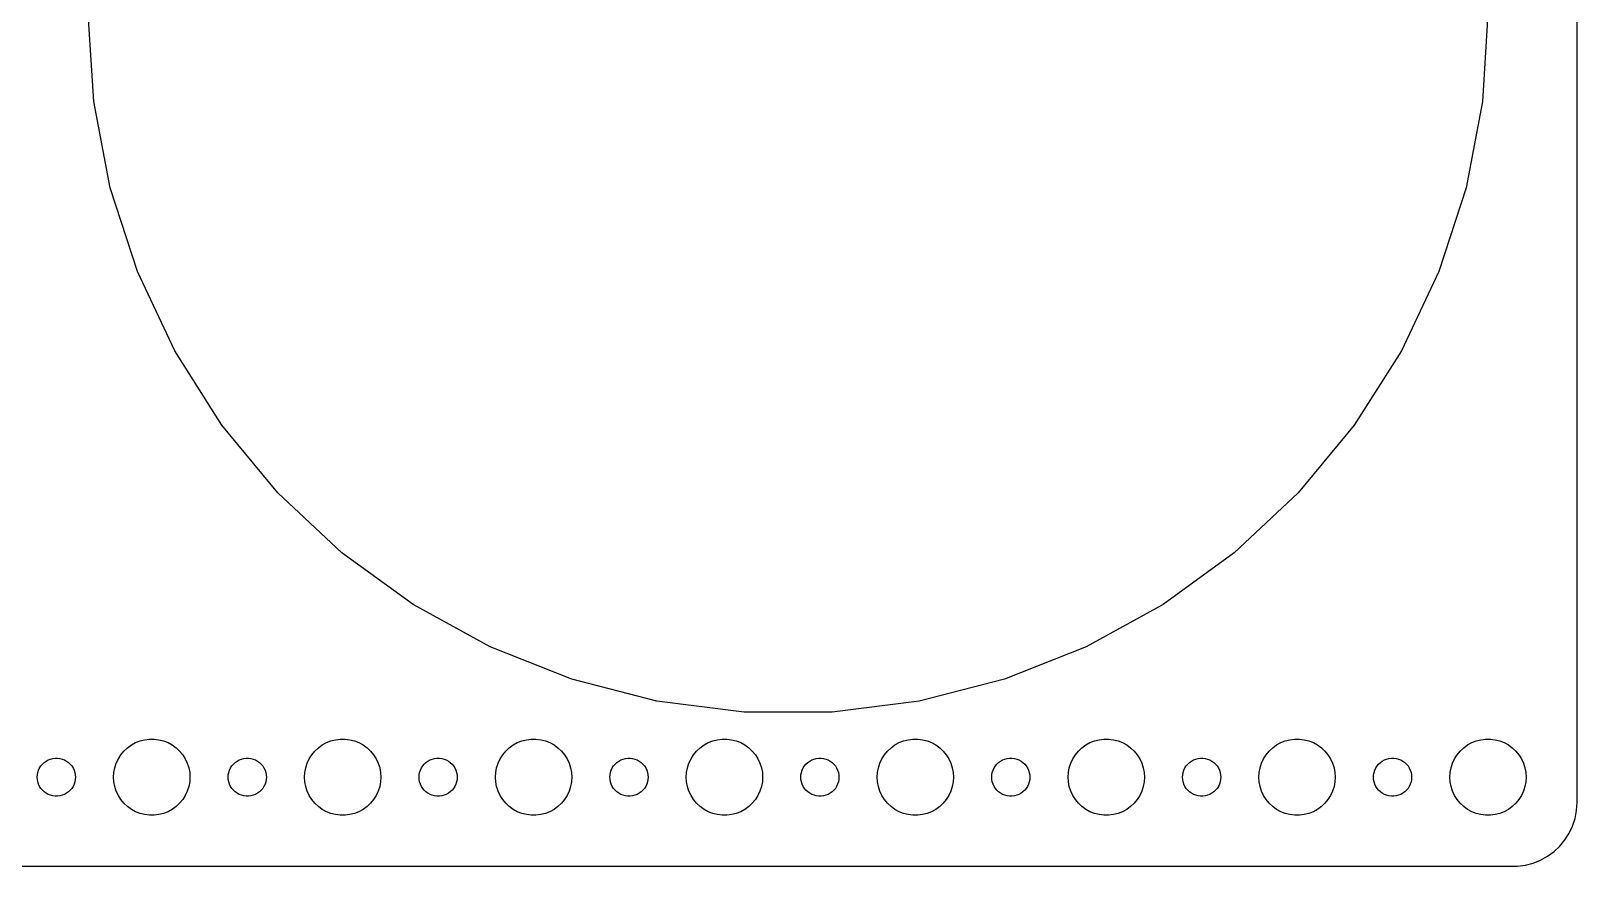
# Model space of a CAD drawing. Header units: metres. Extents: x -292 to 292, y -67 to 67.
# Drawn here: x 170.5 to 292, y -67 to -1.3 of the extents above; entities that cross this region are included whole.
import ezdxf

# ---------------------------------------------------------------- set-up
doc = ezdxf.new("R2010")
doc.units = ezdxf.units.M

msp = doc.modelspace()

# ---------------------------------------------------------------- linework, layer by layer
for p, q in [((292, -62), (292, 62)), ((175.434, -6.8933), (175, 0)), ((285, 0), (284.566, -6.8933)), ((176.728, -13.6779), (175.434, -6.8933)), ((284.566, -6.8933), (283.272, -13.6779)), ((178.862, -20.2468), (176.728, -13.6779)), ((283.272, -13.6779), (281.138, -20.2468)), ((181.803, -26.4964), (178.862, -20.2468)), ((281.138, -20.2468), (278.197, -26.4964)), ((185.504, -32.3282), (181.803, -26.4964)), ((278.197, -26.4964), (274.496, -32.3282)), ((189.907, -37.6501), (185.504, -32.3282)), ((274.496, -32.3282), (270.093, -37.6501)), ((194.942, -42.3782), (189.907, -37.6501)), ((270.093, -37.6501), (265.058, -42.3782)), ((200.53, -46.438), (194.942, -42.3782)), ((265.058, -42.3782), (259.47, -46.438)), ((206.582, -49.7655), (200.53, -46.438)), ((259.47, -46.438), (253.418, -49.7655)), ((213.004, -52.3081), (206.582, -49.7655)), ((253.418, -49.7655), (246.996, -52.3081)), ((219.694, -54.0258), (213.004, -52.3081)), ((246.996, -52.3081), (240.306, -54.0258)), ((226.547, -54.8915), (219.694, -54.0258)), ((240.306, -54.0258), (233.453, -54.8915)), ((233.453, -54.8915), (226.547, -54.8915)), ((179.073, -57.1468), (179.438, -57.0531)), ((179.438, -57.0531), (179.812, -57.0059)), ((179.812, -57.0059), (180.188, -57.0059)), ((180.188, -57.0059), (180.562, -57.0531)), ((180.562, -57.0531), (180.927, -57.1468)), ((194.073, -57.1468), (194.438, -57.0531)), ((194.438, -57.0531), (194.812, -57.0059)), ((194.812, -57.0059), (195.188, -57.0059)), ((195.188, -57.0059), (195.562, -57.0531)), ((195.562, -57.0531), (195.927, -57.1468)), ((209.073, -57.1468), (209.438, -57.0531)), ((209.438, -57.0531), (209.812, -57.0059)), ((209.812, -57.0059), (210.188, -57.0059)), ((210.188, -57.0059), (210.562, -57.0531)), ((210.562, -57.0531), (210.927, -57.1468)), ((224.073, -57.1468), (224.438, -57.0531)), ((224.438, -57.0531), (224.812, -57.0059)), ((224.812, -57.0059), (225.188, -57.0059)), ((225.188, -57.0059), (225.562, -57.0531)), ((225.562, -57.0531), (225.927, -57.1468)), ((239.073, -57.1468), (239.438, -57.0531)), ((239.438, -57.0531), (239.812, -57.0059)), ((239.812, -57.0059), (240.188, -57.0059)), ((240.188, -57.0059), (240.562, -57.0531)), ((240.562, -57.0531), (240.927, -57.1468)), ((254.073, -57.1468), (254.438, -57.0531)), ((254.438, -57.0531), (254.812, -57.0059)), ((254.812, -57.0059), (255.188, -57.0059)), ((255.188, -57.0059), (255.562, -57.0531)), ((255.562, -57.0531), (255.927, -57.1468)), ((269.073, -57.1468), (269.438, -57.0531)), ((269.438, -57.0531), (269.812, -57.0059)), ((269.812, -57.0059), (270.188, -57.0059)), ((270.188, -57.0059), (270.562, -57.0531)), ((270.562, -57.0531), (270.927, -57.1468)), ((284.073, -57.1468), (284.438, -57.0531)), ((284.438, -57.0531), (284.812, -57.0059)), ((284.812, -57.0059), (285.188, -57.0059)), ((285.188, -57.0059), (285.562, -57.0531)), ((285.562, -57.0531), (285.927, -57.1468)), ((177.371, -58.5547), (177.573, -58.2366)), ((177.573, -58.2366), (177.813, -57.9464)), ((177.813, -57.9464), (178.088, -57.6885)), ((178.088, -57.6885), (178.393, -57.467)), ((178.393, -57.467), (178.723, -57.2855)), ((178.723, -57.2855), (179.073, -57.1468)), ((180.927, -57.1468), (181.277, -57.2855)), ((181.277, -57.2855), (181.607, -57.467)), ((181.607, -57.467), (181.912, -57.6885)), ((181.912, -57.6885), (182.187, -57.9464)), ((182.187, -57.9464), (182.427, -58.2366)), ((182.427, -58.2366), (182.629, -58.5547)), ((192.371, -58.5547), (192.573, -58.2366)), ((192.573, -58.2366), (192.813, -57.9464)), ((192.813, -57.9464), (193.088, -57.6885)), ((193.088, -57.6885), (193.393, -57.467)), ((193.393, -57.467), (193.723, -57.2855)), ((193.723, -57.2855), (194.073, -57.1468)), ((195.927, -57.1468), (196.277, -57.2855)), ((196.277, -57.2855), (196.607, -57.467)), ((196.607, -57.467), (196.912, -57.6885)), ((196.912, -57.6885), (197.187, -57.9464)), ((197.187, -57.9464), (197.427, -58.2366)), ((197.427, -58.2366), (197.629, -58.5547)), ((207.371, -58.5547), (207.573, -58.2366)), ((207.573, -58.2366), (207.813, -57.9464)), ((207.813, -57.9464), (208.088, -57.6885)), ((208.088, -57.6885), (208.393, -57.467)), ((208.393, -57.467), (208.723, -57.2855)), ((208.723, -57.2855), (209.073, -57.1468)), ((210.927, -57.1468), (211.277, -57.2855)), ((211.277, -57.2855), (211.607, -57.467)), ((211.607, -57.467), (211.912, -57.6885)), ((211.912, -57.6885), (212.187, -57.9464)), ((212.187, -57.9464), (212.427, -58.2366)), ((212.427, -58.2366), (212.629, -58.5547)), ((222.371, -58.5547), (222.573, -58.2366)), ((222.573, -58.2366), (222.813, -57.9464)), ((222.813, -57.9464), (223.088, -57.6885)), ((223.088, -57.6885), (223.393, -57.467)), ((223.393, -57.467), (223.723, -57.2855)), ((223.723, -57.2855), (224.073, -57.1468)), ((225.927, -57.1468), (226.277, -57.2855)), ((226.277, -57.2855), (226.607, -57.467)), ((226.607, -57.467), (226.912, -57.6885)), ((226.912, -57.6885), (227.187, -57.9464)), ((227.187, -57.9464), (227.427, -58.2366)), ((227.427, -58.2366), (227.629, -58.5547)), ((237.371, -58.5547), (237.573, -58.2366)), ((237.573, -58.2366), (237.813, -57.9464)), ((237.813, -57.9464), (238.088, -57.6885)), ((238.088, -57.6885), (238.393, -57.467)), ((238.393, -57.467), (238.723, -57.2855)), ((238.723, -57.2855), (239.073, -57.1468)), ((240.927, -57.1468), (241.277, -57.2855)), ((241.277, -57.2855), (241.607, -57.467)), ((241.607, -57.467), (241.912, -57.6885)), ((241.912, -57.6885), (242.187, -57.9464)), ((242.187, -57.9464), (242.427, -58.2366)), ((242.427, -58.2366), (242.629, -58.5547)), ((252.371, -58.5547), (252.573, -58.2366)), ((252.573, -58.2366), (252.813, -57.9464)), ((252.813, -57.9464), (253.088, -57.6885)), ((253.088, -57.6885), (253.393, -57.467)), ((253.393, -57.467), (253.723, -57.2855)), ((253.723, -57.2855), (254.073, -57.1468)), ((255.927, -57.1468), (256.277, -57.2855)), ((256.277, -57.2855), (256.607, -57.467)), ((256.607, -57.467), (256.912, -57.6885)), ((256.912, -57.6885), (257.187, -57.9464)), ((257.187, -57.9464), (257.427, -58.2366)), ((257.427, -58.2366), (257.629, -58.5547)), ((267.371, -58.5547), (267.573, -58.2366)), ((267.573, -58.2366), (267.813, -57.9464)), ((267.813, -57.9464), (268.088, -57.6885)), ((268.088, -57.6885), (268.393, -57.467)), ((268.393, -57.467), (268.723, -57.2855)), ((268.723, -57.2855), (269.073, -57.1468)), ((270.927, -57.1468), (271.277, -57.2855)), ((271.277, -57.2855), (271.607, -57.467)), ((271.607, -57.467), (271.912, -57.6885)), ((271.912, -57.6885), (272.187, -57.9464)), ((272.187, -57.9464), (272.427, -58.2366)), ((272.427, -58.2366), (272.629, -58.5547)), ((282.371, -58.5547), (282.573, -58.2366)), ((282.573, -58.2366), (282.813, -57.9464)), ((282.813, -57.9464), (283.088, -57.6885)), ((283.088, -57.6885), (283.393, -57.467)), ((283.393, -57.467), (283.723, -57.2855)), ((283.723, -57.2855), (284.073, -57.1468)), ((285.927, -57.1468), (286.277, -57.2855)), ((286.277, -57.2855), (286.607, -57.467)), ((286.607, -57.467), (286.912, -57.6885)), ((286.912, -57.6885), (287.187, -57.9464)), ((287.187, -57.9464), (287.427, -58.2366)), ((287.427, -58.2366), (287.629, -58.5547)), ((171.047, -59.627), (171.105, -59.4478)), ((171.105, -59.4478), (171.186, -59.2774)), ((171.186, -59.2774), (171.286, -59.1183)), ((171.286, -59.1183), (171.407, -58.9732)), ((171.407, -58.9732), (171.544, -58.8442)), ((171.544, -58.8442), (171.696, -58.7335)), ((171.696, -58.7335), (171.861, -58.6428)), ((171.861, -58.6428), (172.036, -58.5734)), ((172.036, -58.5734), (172.219, -58.5266)), ((172.219, -58.5266), (172.406, -58.503)), ((172.406, -58.503), (172.594, -58.503)), ((172.594, -58.503), (172.781, -58.5266)), ((172.781, -58.5266), (172.964, -58.5734)), ((172.964, -58.5734), (173.139, -58.6428)), ((173.139, -58.6428), (173.304, -58.7335)), ((173.304, -58.7335), (173.456, -58.8442)), ((173.456, -58.8442), (173.593, -58.9732)), ((173.593, -58.9732), (173.714, -59.1183)), ((173.714, -59.1183), (173.814, -59.2774)), ((173.814, -59.2774), (173.895, -59.4478)), ((173.895, -59.4478), (173.953, -59.627)), ((177.024, -59.624), (177.094, -59.2539)), ((177.094, -59.2539), (177.211, -58.8956)), ((177.211, -58.8956), (177.371, -58.5547)), ((182.629, -58.5547), (182.789, -58.8956)), ((182.789, -58.8956), (182.906, -59.2539)), ((182.906, -59.2539), (182.976, -59.624)), ((186.047, -59.627), (186.105, -59.4478)), ((186.105, -59.4478), (186.186, -59.2774)), ((186.186, -59.2774), (186.286, -59.1183)), ((186.286, -59.1183), (186.407, -58.9732)), ((186.407, -58.9732), (186.544, -58.8442)), ((186.544, -58.8442), (186.696, -58.7335)), ((186.696, -58.7335), (186.861, -58.6428)), ((186.861, -58.6428), (187.036, -58.5734)), ((187.036, -58.5734), (187.219, -58.5266)), ((187.219, -58.5266), (187.406, -58.503)), ((187.406, -58.503), (187.594, -58.503)), ((187.594, -58.503), (187.781, -58.5266)), ((187.781, -58.5266), (187.964, -58.5734)), ((187.964, -58.5734), (188.139, -58.6428)), ((188.139, -58.6428), (188.304, -58.7335)), ((188.304, -58.7335), (188.456, -58.8442)), ((188.456, -58.8442), (188.593, -58.9732)), ((188.593, -58.9732), (188.714, -59.1183)), ((188.714, -59.1183), (188.814, -59.2774)), ((188.814, -59.2774), (188.895, -59.4478)), ((188.895, -59.4478), (188.953, -59.627)), ((192.024, -59.624), (192.094, -59.2539)), ((192.094, -59.2539), (192.211, -58.8956)), ((192.211, -58.8956), (192.371, -58.5547)), ((197.629, -58.5547), (197.789, -58.8956)), ((197.789, -58.8956), (197.906, -59.2539)), ((197.906, -59.2539), (197.976, -59.624)), ((201.047, -59.627), (201.105, -59.4478)), ((201.105, -59.4478), (201.186, -59.2774)), ((201.186, -59.2774), (201.286, -59.1183)), ((201.286, -59.1183), (201.407, -58.9732)), ((201.407, -58.9732), (201.544, -58.8442)), ((201.544, -58.8442), (201.696, -58.7335)), ((201.696, -58.7335), (201.861, -58.6428)), ((201.861, -58.6428), (202.036, -58.5734)), ((202.036, -58.5734), (202.219, -58.5266)), ((202.219, -58.5266), (202.406, -58.503)), ((202.406, -58.503), (202.594, -58.503)), ((202.594, -58.503), (202.781, -58.5266)), ((202.781, -58.5266), (202.964, -58.5734)), ((202.964, -58.5734), (203.139, -58.6428)), ((203.139, -58.6428), (203.304, -58.7335)), ((203.304, -58.7335), (203.456, -58.8442)), ((203.456, -58.8442), (203.593, -58.9732)), ((203.593, -58.9732), (203.714, -59.1183)), ((203.714, -59.1183), (203.814, -59.2774)), ((203.814, -59.2774), (203.895, -59.4478)), ((203.895, -59.4478), (203.953, -59.627)), ((207.024, -59.624), (207.094, -59.2539)), ((207.094, -59.2539), (207.211, -58.8956)), ((207.211, -58.8956), (207.371, -58.5547)), ((212.629, -58.5547), (212.789, -58.8956)), ((212.789, -58.8956), (212.906, -59.2539)), ((212.906, -59.2539), (212.976, -59.624)), ((216.047, -59.627), (216.105, -59.4478)), ((216.105, -59.4478), (216.186, -59.2774)), ((216.186, -59.2774), (216.286, -59.1183)), ((216.286, -59.1183), (216.407, -58.9732)), ((216.407, -58.9732), (216.544, -58.8442)), ((216.544, -58.8442), (216.696, -58.7335)), ((216.696, -58.7335), (216.861, -58.6428)), ((216.861, -58.6428), (217.036, -58.5734)), ((217.036, -58.5734), (217.219, -58.5266)), ((217.219, -58.5266), (217.406, -58.503)), ((217.406, -58.503), (217.594, -58.503)), ((217.594, -58.503), (217.781, -58.5266)), ((217.781, -58.5266), (217.964, -58.5734)), ((217.964, -58.5734), (218.139, -58.6428)), ((218.139, -58.6428), (218.304, -58.7335)), ((218.304, -58.7335), (218.456, -58.8442)), ((218.456, -58.8442), (218.593, -58.9732)), ((218.593, -58.9732), (218.714, -59.1183)), ((218.714, -59.1183), (218.814, -59.2774)), ((218.814, -59.2774), (218.895, -59.4478)), ((218.895, -59.4478), (218.953, -59.627)), ((222.024, -59.624), (222.094, -59.2539)), ((222.094, -59.2539), (222.211, -58.8956)), ((222.211, -58.8956), (222.371, -58.5547)), ((227.629, -58.5547), (227.789, -58.8956)), ((227.789, -58.8956), (227.906, -59.2539)), ((227.906, -59.2539), (227.976, -59.624)), ((231.047, -59.627), (231.105, -59.4478)), ((231.105, -59.4478), (231.186, -59.2774)), ((231.186, -59.2774), (231.286, -59.1183)), ((231.286, -59.1183), (231.407, -58.9732)), ((231.407, -58.9732), (231.544, -58.8442)), ((231.544, -58.8442), (231.696, -58.7335)), ((231.696, -58.7335), (231.861, -58.6428)), ((231.861, -58.6428), (232.036, -58.5734)), ((232.036, -58.5734), (232.219, -58.5266)), ((232.219, -58.5266), (232.406, -58.503)), ((232.406, -58.503), (232.594, -58.503)), ((232.594, -58.503), (232.781, -58.5266)), ((232.781, -58.5266), (232.964, -58.5734)), ((232.964, -58.5734), (233.139, -58.6428)), ((233.139, -58.6428), (233.304, -58.7335)), ((233.304, -58.7335), (233.456, -58.8442)), ((233.456, -58.8442), (233.593, -58.9732)), ((233.593, -58.9732), (233.714, -59.1183)), ((233.714, -59.1183), (233.814, -59.2774)), ((233.814, -59.2774), (233.895, -59.4478)), ((233.895, -59.4478), (233.953, -59.627)), ((237.024, -59.624), (237.094, -59.2539)), ((237.094, -59.2539), (237.211, -58.8956)), ((237.211, -58.8956), (237.371, -58.5547)), ((242.629, -58.5547), (242.789, -58.8956)), ((242.789, -58.8956), (242.906, -59.2539)), ((242.906, -59.2539), (242.976, -59.624)), ((246.047, -59.627), (246.105, -59.4478)), ((246.105, -59.4478), (246.186, -59.2774)), ((246.186, -59.2774), (246.286, -59.1183)), ((246.286, -59.1183), (246.407, -58.9732)), ((246.407, -58.9732), (246.544, -58.8442)), ((246.544, -58.8442), (246.696, -58.7335)), ((246.696, -58.7335), (246.861, -58.6428)), ((246.861, -58.6428), (247.036, -58.5734)), ((247.036, -58.5734), (247.219, -58.5266)), ((247.219, -58.5266), (247.406, -58.503)), ((247.406, -58.503), (247.594, -58.503)), ((247.594, -58.503), (247.781, -58.5266)), ((247.781, -58.5266), (247.964, -58.5734)), ((247.964, -58.5734), (248.139, -58.6428)), ((248.139, -58.6428), (248.304, -58.7335)), ((248.304, -58.7335), (248.456, -58.8442)), ((248.456, -58.8442), (248.593, -58.9732)), ((248.593, -58.9732), (248.714, -59.1183)), ((248.714, -59.1183), (248.814, -59.2774)), ((248.814, -59.2774), (248.895, -59.4478)), ((248.895, -59.4478), (248.953, -59.627)), ((252.024, -59.624), (252.094, -59.2539)), ((252.094, -59.2539), (252.211, -58.8956)), ((252.211, -58.8956), (252.371, -58.5547)), ((257.629, -58.5547), (257.789, -58.8956)), ((257.789, -58.8956), (257.906, -59.2539)), ((257.906, -59.2539), (257.976, -59.624)), ((261.047, -59.627), (261.105, -59.4478)), ((261.105, -59.4478), (261.186, -59.2774)), ((261.186, -59.2774), (261.286, -59.1183)), ((261.286, -59.1183), (261.407, -58.9732)), ((261.407, -58.9732), (261.544, -58.8442)), ((261.544, -58.8442), (261.696, -58.7335)), ((261.696, -58.7335), (261.861, -58.6428)), ((261.861, -58.6428), (262.036, -58.5734)), ((262.036, -58.5734), (262.219, -58.5266)), ((262.219, -58.5266), (262.406, -58.503)), ((262.406, -58.503), (262.594, -58.503)), ((262.594, -58.503), (262.781, -58.5266)), ((262.781, -58.5266), (262.964, -58.5734)), ((262.964, -58.5734), (263.139, -58.6428)), ((263.139, -58.6428), (263.304, -58.7335)), ((263.304, -58.7335), (263.456, -58.8442)), ((263.456, -58.8442), (263.593, -58.9732)), ((263.593, -58.9732), (263.714, -59.1183)), ((263.714, -59.1183), (263.814, -59.2774)), ((263.814, -59.2774), (263.895, -59.4478)), ((263.895, -59.4478), (263.953, -59.627)), ((267.024, -59.624), (267.094, -59.2539)), ((267.094, -59.2539), (267.211, -58.8956)), ((267.211, -58.8956), (267.371, -58.5547)), ((272.629, -58.5547), (272.789, -58.8956)), ((272.789, -58.8956), (272.906, -59.2539)), ((272.906, -59.2539), (272.976, -59.624)), ((276.047, -59.627), (276.105, -59.4478)), ((276.105, -59.4478), (276.186, -59.2774)), ((276.186, -59.2774), (276.286, -59.1183)), ((276.286, -59.1183), (276.407, -58.9732)), ((276.407, -58.9732), (276.544, -58.8442)), ((276.544, -58.8442), (276.696, -58.7335)), ((276.696, -58.7335), (276.861, -58.6428)), ((276.861, -58.6428), (277.036, -58.5734)), ((277.036, -58.5734), (277.219, -58.5266)), ((277.219, -58.5266), (277.406, -58.503)), ((277.406, -58.503), (277.594, -58.503)), ((277.594, -58.503), (277.781, -58.5266)), ((277.781, -58.5266), (277.964, -58.5734)), ((277.964, -58.5734), (278.139, -58.6428)), ((278.139, -58.6428), (278.304, -58.7335)), ((278.304, -58.7335), (278.456, -58.8442)), ((278.456, -58.8442), (278.593, -58.9732)), ((278.593, -58.9732), (278.714, -59.1183)), ((278.714, -59.1183), (278.814, -59.2774)), ((278.814, -59.2774), (278.895, -59.4478)), ((278.895, -59.4478), (278.953, -59.627)), ((282.024, -59.624), (282.094, -59.2539)), ((282.094, -59.2539), (282.211, -58.8956)), ((282.211, -58.8956), (282.371, -58.5547)), ((287.629, -58.5547), (287.789, -58.8956)), ((287.789, -58.8956), (287.906, -59.2539)), ((287.906, -59.2539), (287.976, -59.624)), ((171, -60), (171.012, -59.812)), ((171.012, -60.188), (171, -60)), ((171.012, -59.812), (171.047, -59.627)), ((171.047, -60.373), (171.012, -60.188)), ((171.105, -60.5522), (171.047, -60.373)), ((171.186, -60.7226), (171.105, -60.5522)), ((171.286, -60.8817), (171.186, -60.7226)), ((173.814, -60.7226), (173.714, -60.8817)), ((173.895, -60.5522), (173.814, -60.7226)), ((173.953, -60.373), (173.895, -60.5522)), ((173.953, -59.627), (173.988, -59.812)), ((173.988, -60.188), (173.953, -60.373)), ((173.988, -59.812), (174, -60)), ((174, -60), (173.988, -60.188)), ((177, -60), (177.024, -59.624)), ((177.024, -60.376), (177, -60)), ((177.094, -60.7461), (177.024, -60.376)), ((177.211, -61.1044), (177.094, -60.7461)), ((182.906, -60.7461), (182.789, -61.1044)), ((182.976, -60.376), (182.906, -60.7461)), ((182.976, -59.624), (183, -60)), ((183, -60), (182.976, -60.376)), ((186, -60), (186.012, -59.812)), ((186.012, -60.188), (186, -60)), ((186.012, -59.812), (186.047, -59.627)), ((186.047, -60.373), (186.012, -60.188)), ((186.105, -60.5522), (186.047, -60.373)), ((186.186, -60.7226), (186.105, -60.5522)), ((186.286, -60.8817), (186.186, -60.7226)), ((188.814, -60.7226), (188.714, -60.8817)), ((188.895, -60.5522), (188.814, -60.7226)), ((188.953, -60.373), (188.895, -60.5522)), ((188.953, -59.627), (188.988, -59.812)), ((188.988, -60.188), (188.953, -60.373)), ((188.988, -59.812), (189, -60)), ((189, -60), (188.988, -60.188)), ((192, -60), (192.024, -59.624)), ((192.024, -60.376), (192, -60)), ((192.094, -60.7461), (192.024, -60.376)), ((192.211, -61.1044), (192.094, -60.7461)), ((197.906, -60.7461), (197.789, -61.1044)), ((197.976, -60.376), (197.906, -60.7461)), ((197.976, -59.624), (198, -60)), ((198, -60), (197.976, -60.376)), ((201, -60), (201.012, -59.812)), ((201.012, -60.188), (201, -60)), ((201.012, -59.812), (201.047, -59.627)), ((201.047, -60.373), (201.012, -60.188)), ((201.105, -60.5522), (201.047, -60.373)), ((201.186, -60.7226), (201.105, -60.5522)), ((201.286, -60.8817), (201.186, -60.7226)), ((203.814, -60.7226), (203.714, -60.8817)), ((203.895, -60.5522), (203.814, -60.7226)), ((203.953, -60.373), (203.895, -60.5522)), ((203.953, -59.627), (203.988, -59.812)), ((203.988, -60.188), (203.953, -60.373)), ((203.988, -59.812), (204, -60)), ((204, -60), (203.988, -60.188)), ((207, -60), (207.024, -59.624)), ((207.024, -60.376), (207, -60)), ((207.094, -60.7461), (207.024, -60.376)), ((207.211, -61.1044), (207.094, -60.7461)), ((212.906, -60.7461), (212.789, -61.1044)), ((212.976, -60.376), (212.906, -60.7461)), ((212.976, -59.624), (213, -60)), ((213, -60), (212.976, -60.376)), ((216, -60), (216.012, -59.812)), ((216.012, -60.188), (216, -60)), ((216.012, -59.812), (216.047, -59.627)), ((216.047, -60.373), (216.012, -60.188)), ((216.105, -60.5522), (216.047, -60.373)), ((216.186, -60.7226), (216.105, -60.5522)), ((216.286, -60.8817), (216.186, -60.7226)), ((218.814, -60.7226), (218.714, -60.8817)), ((218.895, -60.5522), (218.814, -60.7226)), ((218.953, -60.373), (218.895, -60.5522)), ((218.953, -59.627), (218.988, -59.812)), ((218.988, -60.188), (218.953, -60.373)), ((218.988, -59.812), (219, -60)), ((219, -60), (218.988, -60.188)), ((222, -60), (222.024, -59.624)), ((222.024, -60.376), (222, -60)), ((222.094, -60.7461), (222.024, -60.376)), ((222.211, -61.1044), (222.094, -60.7461)), ((227.906, -60.7461), (227.789, -61.1044)), ((227.976, -60.376), (227.906, -60.7461)), ((227.976, -59.624), (228, -60)), ((228, -60), (227.976, -60.376)), ((231, -60), (231.012, -59.812)), ((231.012, -60.188), (231, -60)), ((231.012, -59.812), (231.047, -59.627)), ((231.047, -60.373), (231.012, -60.188)), ((231.105, -60.5522), (231.047, -60.373)), ((231.186, -60.7226), (231.105, -60.5522)), ((231.286, -60.8817), (231.186, -60.7226)), ((233.814, -60.7226), (233.714, -60.8817)), ((233.895, -60.5522), (233.814, -60.7226)), ((233.953, -60.373), (233.895, -60.5522)), ((233.953, -59.627), (233.988, -59.812)), ((233.988, -60.188), (233.953, -60.373)), ((233.988, -59.812), (234, -60)), ((234, -60), (233.988, -60.188)), ((237, -60), (237.024, -59.624)), ((237.024, -60.376), (237, -60)), ((237.094, -60.7461), (237.024, -60.376)), ((237.211, -61.1044), (237.094, -60.7461)), ((242.906, -60.7461), (242.789, -61.1044)), ((242.976, -60.376), (242.906, -60.7461)), ((242.976, -59.624), (243, -60)), ((243, -60), (242.976, -60.376)), ((246, -60), (246.012, -59.812)), ((246.012, -60.188), (246, -60)), ((246.012, -59.812), (246.047, -59.627)), ((246.047, -60.373), (246.012, -60.188)), ((246.105, -60.5522), (246.047, -60.373)), ((246.186, -60.7226), (246.105, -60.5522)), ((246.286, -60.8817), (246.186, -60.7226)), ((248.814, -60.7226), (248.714, -60.8817)), ((248.895, -60.5522), (248.814, -60.7226)), ((248.953, -60.373), (248.895, -60.5522)), ((248.953, -59.627), (248.988, -59.812)), ((248.988, -60.188), (248.953, -60.373)), ((248.988, -59.812), (249, -60)), ((249, -60), (248.988, -60.188)), ((252, -60), (252.024, -59.624)), ((252.024, -60.376), (252, -60)), ((252.094, -60.7461), (252.024, -60.376)), ((252.211, -61.1044), (252.094, -60.7461)), ((257.906, -60.7461), (257.789, -61.1044)), ((257.976, -60.376), (257.906, -60.7461)), ((257.976, -59.624), (258, -60)), ((258, -60), (257.976, -60.376)), ((261, -60), (261.012, -59.812)), ((261.012, -60.188), (261, -60)), ((261.012, -59.812), (261.047, -59.627)), ((261.047, -60.373), (261.012, -60.188)), ((261.105, -60.5522), (261.047, -60.373)), ((261.186, -60.7226), (261.105, -60.5522)), ((261.286, -60.8817), (261.186, -60.7226)), ((263.814, -60.7226), (263.714, -60.8817)), ((263.895, -60.5522), (263.814, -60.7226)), ((263.953, -60.373), (263.895, -60.5522)), ((263.953, -59.627), (263.988, -59.812)), ((263.988, -60.188), (263.953, -60.373)), ((263.988, -59.812), (264, -60)), ((264, -60), (263.988, -60.188)), ((267, -60), (267.024, -59.624)), ((267.024, -60.376), (267, -60)), ((267.094, -60.7461), (267.024, -60.376)), ((267.211, -61.1044), (267.094, -60.7461)), ((272.906, -60.7461), (272.789, -61.1044)), ((272.976, -60.376), (272.906, -60.7461)), ((272.976, -59.624), (273, -60)), ((273, -60), (272.976, -60.376)), ((276, -60), (276.012, -59.812)), ((276.012, -60.188), (276, -60)), ((276.012, -59.812), (276.047, -59.627)), ((276.047, -60.373), (276.012, -60.188)), ((276.105, -60.5522), (276.047, -60.373)), ((276.186, -60.7226), (276.105, -60.5522)), ((276.286, -60.8817), (276.186, -60.7226)), ((278.814, -60.7226), (278.714, -60.8817)), ((278.895, -60.5522), (278.814, -60.7226)), ((278.953, -60.373), (278.895, -60.5522)), ((278.953, -59.627), (278.988, -59.812)), ((278.988, -60.188), (278.953, -60.373)), ((278.988, -59.812), (279, -60)), ((279, -60), (278.988, -60.188)), ((282, -60), (282.024, -59.624)), ((282.024, -60.376), (282, -60)), ((282.094, -60.7461), (282.024, -60.376)), ((282.211, -61.1044), (282.094, -60.7461)), ((287.906, -60.7461), (287.789, -61.1044)), ((287.976, -60.376), (287.906, -60.7461)), ((287.976, -59.624), (288, -60)), ((288, -60), (287.976, -60.376)), ((171.407, -61.0268), (171.286, -60.8817)), ((171.544, -61.1558), (171.407, -61.0268)), ((171.696, -61.2665), (171.544, -61.1558)), ((171.861, -61.3572), (171.696, -61.2665)), ((172.036, -61.4266), (171.861, -61.3572)), ((172.219, -61.4734), (172.036, -61.4266)), ((172.406, -61.497), (172.219, -61.4734)), ((172.594, -61.497), (172.406, -61.497)), ((172.781, -61.4734), (172.594, -61.497)), ((172.964, -61.4266), (172.781, -61.4734)), ((173.139, -61.3572), (172.964, -61.4266)), ((173.304, -61.2665), (173.139, -61.3572)), ((173.456, -61.1558), (173.304, -61.2665)), ((173.593, -61.0268), (173.456, -61.1558)), ((173.714, -60.8817), (173.593, -61.0268)), ((177.371, -61.4453), (177.211, -61.1044)), ((177.573, -61.7634), (177.371, -61.4453)), ((177.813, -62.0536), (177.573, -61.7634)), ((182.427, -61.7634), (182.187, -62.0536)), ((182.629, -61.4453), (182.427, -61.7634)), ((182.789, -61.1044), (182.629, -61.4453)), ((186.407, -61.0268), (186.286, -60.8817)), ((186.544, -61.1558), (186.407, -61.0268)), ((186.696, -61.2665), (186.544, -61.1558)), ((186.861, -61.3572), (186.696, -61.2665)), ((187.036, -61.4266), (186.861, -61.3572)), ((187.219, -61.4734), (187.036, -61.4266)), ((187.406, -61.497), (187.219, -61.4734)), ((187.594, -61.497), (187.406, -61.497)), ((187.781, -61.4734), (187.594, -61.497)), ((187.964, -61.4266), (187.781, -61.4734)), ((188.139, -61.3572), (187.964, -61.4266)), ((188.304, -61.2665), (188.139, -61.3572)), ((188.456, -61.1558), (188.304, -61.2665)), ((188.593, -61.0268), (188.456, -61.1558)), ((188.714, -60.8817), (188.593, -61.0268)), ((192.371, -61.4453), (192.211, -61.1044)), ((192.573, -61.7634), (192.371, -61.4453)), ((192.813, -62.0536), (192.573, -61.7634)), ((197.427, -61.7634), (197.187, -62.0536)), ((197.629, -61.4453), (197.427, -61.7634)), ((197.789, -61.1044), (197.629, -61.4453)), ((201.407, -61.0268), (201.286, -60.8817)), ((201.544, -61.1558), (201.407, -61.0268)), ((201.696, -61.2665), (201.544, -61.1558)), ((201.861, -61.3572), (201.696, -61.2665)), ((202.036, -61.4266), (201.861, -61.3572)), ((202.219, -61.4734), (202.036, -61.4266)), ((202.406, -61.497), (202.219, -61.4734)), ((202.594, -61.497), (202.406, -61.497)), ((202.781, -61.4734), (202.594, -61.497)), ((202.964, -61.4266), (202.781, -61.4734)), ((203.139, -61.3572), (202.964, -61.4266)), ((203.304, -61.2665), (203.139, -61.3572)), ((203.456, -61.1558), (203.304, -61.2665)), ((203.593, -61.0268), (203.456, -61.1558)), ((203.714, -60.8817), (203.593, -61.0268)), ((207.371, -61.4453), (207.211, -61.1044)), ((207.573, -61.7634), (207.371, -61.4453)), ((207.813, -62.0536), (207.573, -61.7634)), ((212.427, -61.7634), (212.187, -62.0536)), ((212.629, -61.4453), (212.427, -61.7634)), ((212.789, -61.1044), (212.629, -61.4453)), ((216.407, -61.0268), (216.286, -60.8817)), ((216.544, -61.1558), (216.407, -61.0268)), ((216.696, -61.2665), (216.544, -61.1558)), ((216.861, -61.3572), (216.696, -61.2665)), ((217.036, -61.4266), (216.861, -61.3572)), ((217.219, -61.4734), (217.036, -61.4266)), ((217.406, -61.497), (217.219, -61.4734)), ((217.594, -61.497), (217.406, -61.497)), ((217.781, -61.4734), (217.594, -61.497)), ((217.964, -61.4266), (217.781, -61.4734)), ((218.139, -61.3572), (217.964, -61.4266)), ((218.304, -61.2665), (218.139, -61.3572)), ((218.456, -61.1558), (218.304, -61.2665)), ((218.593, -61.0268), (218.456, -61.1558)), ((218.714, -60.8817), (218.593, -61.0268)), ((222.371, -61.4453), (222.211, -61.1044)), ((222.573, -61.7634), (222.371, -61.4453)), ((222.813, -62.0536), (222.573, -61.7634)), ((227.427, -61.7634), (227.187, -62.0536)), ((227.629, -61.4453), (227.427, -61.7634)), ((227.789, -61.1044), (227.629, -61.4453)), ((231.407, -61.0268), (231.286, -60.8817)), ((231.544, -61.1558), (231.407, -61.0268)), ((231.696, -61.2665), (231.544, -61.1558)), ((231.861, -61.3572), (231.696, -61.2665)), ((232.036, -61.4266), (231.861, -61.3572)), ((232.219, -61.4734), (232.036, -61.4266)), ((232.406, -61.497), (232.219, -61.4734)), ((232.594, -61.497), (232.406, -61.497)), ((232.781, -61.4734), (232.594, -61.497)), ((232.964, -61.4266), (232.781, -61.4734)), ((233.139, -61.3572), (232.964, -61.4266)), ((233.304, -61.2665), (233.139, -61.3572)), ((233.456, -61.1558), (233.304, -61.2665)), ((233.593, -61.0268), (233.456, -61.1558)), ((233.714, -60.8817), (233.593, -61.0268)), ((237.371, -61.4453), (237.211, -61.1044)), ((237.573, -61.7634), (237.371, -61.4453)), ((237.813, -62.0536), (237.573, -61.7634)), ((242.427, -61.7634), (242.187, -62.0536)), ((242.629, -61.4453), (242.427, -61.7634)), ((242.789, -61.1044), (242.629, -61.4453)), ((246.407, -61.0268), (246.286, -60.8817)), ((246.544, -61.1558), (246.407, -61.0268)), ((246.696, -61.2665), (246.544, -61.1558)), ((246.861, -61.3572), (246.696, -61.2665)), ((247.036, -61.4266), (246.861, -61.3572)), ((247.219, -61.4734), (247.036, -61.4266)), ((247.406, -61.497), (247.219, -61.4734)), ((247.594, -61.497), (247.406, -61.497)), ((247.781, -61.4734), (247.594, -61.497)), ((247.964, -61.4266), (247.781, -61.4734)), ((248.139, -61.3572), (247.964, -61.4266)), ((248.304, -61.2665), (248.139, -61.3572)), ((248.456, -61.1558), (248.304, -61.2665)), ((248.593, -61.0268), (248.456, -61.1558)), ((248.714, -60.8817), (248.593, -61.0268)), ((252.371, -61.4453), (252.211, -61.1044)), ((252.573, -61.7634), (252.371, -61.4453)), ((252.813, -62.0536), (252.573, -61.7634)), ((257.427, -61.7634), (257.187, -62.0536)), ((257.629, -61.4453), (257.427, -61.7634)), ((257.789, -61.1044), (257.629, -61.4453)), ((261.407, -61.0268), (261.286, -60.8817)), ((261.544, -61.1558), (261.407, -61.0268)), ((261.696, -61.2665), (261.544, -61.1558)), ((261.861, -61.3572), (261.696, -61.2665)), ((262.036, -61.4266), (261.861, -61.3572)), ((262.219, -61.4734), (262.036, -61.4266)), ((262.406, -61.497), (262.219, -61.4734)), ((262.594, -61.497), (262.406, -61.497)), ((262.781, -61.4734), (262.594, -61.497)), ((262.964, -61.4266), (262.781, -61.4734)), ((263.139, -61.3572), (262.964, -61.4266)), ((263.304, -61.2665), (263.139, -61.3572)), ((263.456, -61.1558), (263.304, -61.2665)), ((263.593, -61.0268), (263.456, -61.1558)), ((263.714, -60.8817), (263.593, -61.0268)), ((267.371, -61.4453), (267.211, -61.1044)), ((267.573, -61.7634), (267.371, -61.4453)), ((267.813, -62.0536), (267.573, -61.7634)), ((272.427, -61.7634), (272.187, -62.0536)), ((272.629, -61.4453), (272.427, -61.7634)), ((272.789, -61.1044), (272.629, -61.4453)), ((276.407, -61.0268), (276.286, -60.8817)), ((276.544, -61.1558), (276.407, -61.0268)), ((276.696, -61.2665), (276.544, -61.1558)), ((276.861, -61.3572), (276.696, -61.2665)), ((277.036, -61.4266), (276.861, -61.3572)), ((277.219, -61.4734), (277.036, -61.4266)), ((277.406, -61.497), (277.219, -61.4734)), ((277.594, -61.497), (277.406, -61.497)), ((277.781, -61.4734), (277.594, -61.497)), ((277.964, -61.4266), (277.781, -61.4734)), ((278.139, -61.3572), (277.964, -61.4266)), ((278.304, -61.2665), (278.139, -61.3572)), ((278.456, -61.1558), (278.304, -61.2665)), ((278.593, -61.0268), (278.456, -61.1558)), ((278.714, -60.8817), (278.593, -61.0268)), ((282.371, -61.4453), (282.211, -61.1044)), ((282.573, -61.7634), (282.371, -61.4453)), ((282.813, -62.0536), (282.573, -61.7634)), ((287.427, -61.7634), (287.187, -62.0536)), ((287.629, -61.4453), (287.427, -61.7634)), ((287.789, -61.1044), (287.629, -61.4453)), ((178.088, -62.3115), (177.813, -62.0536)), ((178.393, -62.533), (178.088, -62.3115)), ((178.723, -62.7145), (178.393, -62.533)), ((179.073, -62.8532), (178.723, -62.7145)), ((179.438, -62.9469), (179.073, -62.8532)), ((179.812, -62.9941), (179.438, -62.9469)), ((180.188, -62.9941), (179.812, -62.9941)), ((180.562, -62.9469), (180.188, -62.9941)), ((180.927, -62.8532), (180.562, -62.9469)), ((181.277, -62.7145), (180.927, -62.8532)), ((181.607, -62.533), (181.277, -62.7145)), ((181.912, -62.3115), (181.607, -62.533)), ((182.187, -62.0536), (181.912, -62.3115)), ((193.088, -62.3115), (192.813, -62.0536)), ((193.393, -62.533), (193.088, -62.3115)), ((193.723, -62.7145), (193.393, -62.533)), ((194.073, -62.8532), (193.723, -62.7145)), ((194.438, -62.9469), (194.073, -62.8532)), ((194.812, -62.9941), (194.438, -62.9469)), ((195.188, -62.9941), (194.812, -62.9941)), ((195.562, -62.9469), (195.188, -62.9941)), ((195.927, -62.8532), (195.562, -62.9469)), ((196.277, -62.7145), (195.927, -62.8532)), ((196.607, -62.533), (196.277, -62.7145)), ((196.912, -62.3115), (196.607, -62.533)), ((197.187, -62.0536), (196.912, -62.3115)), ((208.088, -62.3115), (207.813, -62.0536)), ((208.393, -62.533), (208.088, -62.3115)), ((208.723, -62.7145), (208.393, -62.533)), ((209.073, -62.8532), (208.723, -62.7145)), ((209.438, -62.9469), (209.073, -62.8532)), ((209.812, -62.9941), (209.438, -62.9469)), ((210.188, -62.9941), (209.812, -62.9941)), ((210.562, -62.9469), (210.188, -62.9941)), ((210.927, -62.8532), (210.562, -62.9469)), ((211.277, -62.7145), (210.927, -62.8532)), ((211.607, -62.533), (211.277, -62.7145)), ((211.912, -62.3115), (211.607, -62.533)), ((212.187, -62.0536), (211.912, -62.3115)), ((223.088, -62.3115), (222.813, -62.0536)), ((223.393, -62.533), (223.088, -62.3115)), ((223.723, -62.7145), (223.393, -62.533)), ((224.073, -62.8532), (223.723, -62.7145)), ((224.438, -62.9469), (224.073, -62.8532)), ((224.812, -62.9941), (224.438, -62.9469)), ((225.188, -62.9941), (224.812, -62.9941)), ((225.562, -62.9469), (225.188, -62.9941)), ((225.927, -62.8532), (225.562, -62.9469)), ((226.277, -62.7145), (225.927, -62.8532)), ((226.607, -62.533), (226.277, -62.7145)), ((226.912, -62.3115), (226.607, -62.533)), ((227.187, -62.0536), (226.912, -62.3115)), ((238.088, -62.3115), (237.813, -62.0536)), ((238.393, -62.533), (238.088, -62.3115)), ((238.723, -62.7145), (238.393, -62.533)), ((239.073, -62.8532), (238.723, -62.7145)), ((239.438, -62.9469), (239.073, -62.8532)), ((239.812, -62.9941), (239.438, -62.9469)), ((240.188, -62.9941), (239.812, -62.9941)), ((240.562, -62.9469), (240.188, -62.9941)), ((240.927, -62.8532), (240.562, -62.9469)), ((241.277, -62.7145), (240.927, -62.8532)), ((241.607, -62.533), (241.277, -62.7145)), ((241.912, -62.3115), (241.607, -62.533)), ((242.187, -62.0536), (241.912, -62.3115)), ((253.088, -62.3115), (252.813, -62.0536)), ((253.393, -62.533), (253.088, -62.3115)), ((253.723, -62.7145), (253.393, -62.533)), ((254.073, -62.8532), (253.723, -62.7145)), ((254.438, -62.9469), (254.073, -62.8532)), ((254.812, -62.9941), (254.438, -62.9469)), ((255.188, -62.9941), (254.812, -62.9941)), ((255.562, -62.9469), (255.188, -62.9941)), ((255.927, -62.8532), (255.562, -62.9469)), ((256.277, -62.7145), (255.927, -62.8532)), ((256.607, -62.533), (256.277, -62.7145)), ((256.912, -62.3115), (256.607, -62.533)), ((257.187, -62.0536), (256.912, -62.3115)), ((268.088, -62.3115), (267.813, -62.0536)), ((268.393, -62.533), (268.088, -62.3115)), ((268.723, -62.7145), (268.393, -62.533)), ((269.073, -62.8532), (268.723, -62.7145)), ((269.438, -62.9469), (269.073, -62.8532)), ((269.812, -62.9941), (269.438, -62.9469)), ((270.188, -62.9941), (269.812, -62.9941)), ((270.562, -62.9469), (270.188, -62.9941)), ((270.927, -62.8532), (270.562, -62.9469)), ((271.277, -62.7145), (270.927, -62.8532)), ((271.607, -62.533), (271.277, -62.7145)), ((271.912, -62.3115), (271.607, -62.533)), ((272.187, -62.0536), (271.912, -62.3115)), ((283.088, -62.3115), (282.813, -62.0536)), ((283.393, -62.533), (283.088, -62.3115)), ((283.723, -62.7145), (283.393, -62.533)), ((284.073, -62.8532), (283.723, -62.7145)), ((284.438, -62.9469), (284.073, -62.8532)), ((284.812, -62.9941), (284.438, -62.9469)), ((285.188, -62.9941), (284.812, -62.9941)), ((285.562, -62.9469), (285.188, -62.9941)), ((285.927, -62.8532), (285.562, -62.9469)), ((286.277, -62.7145), (285.927, -62.8532)), ((286.607, -62.533), (286.277, -62.7145)), ((286.912, -62.3115), (286.607, -62.533)), ((287.187, -62.0536), (286.912, -62.3115)), ((291.843, -63.2434), (291.961, -62.6267)), ((291.961, -62.6267), (292, -62)), ((291.382, -64.4088), (291.649, -63.8406)), ((291.649, -63.8406), (291.843, -63.2434)), ((290.187, -65.8526), (290.645, -65.4227)), ((290.645, -65.4227), (291.045, -64.9389)), ((291.045, -64.9389), (291.382, -64.4088)), ((287.937, -66.9114), (288.545, -66.7553)), ((288.545, -66.7553), (289.129, -66.5241)), ((289.129, -66.5241), (289.679, -66.2216)), ((289.679, -66.2216), (290.187, -65.8526)), ((-287.314, -66.9901), (287.314, -66.9901)), ((287.314, -66.9901), (287.937, -66.9114))]:
    msp.add_line(p, q)

doc.saveas('drawing.dxf')
